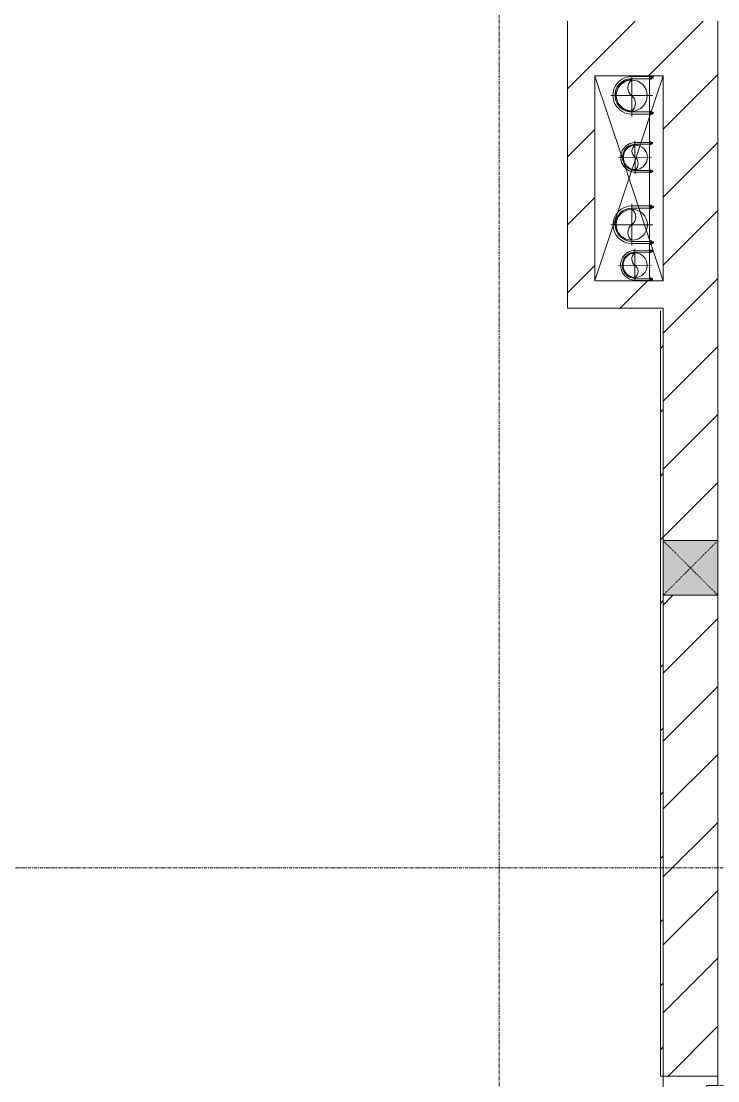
# Model space of a CAD drawing. Header units: millimetres. Extents: x 5359 to 218750, y -16347 to 109893.
# Drawn here: x 116502 to 119053, y 38458 to 42337 of the extents above; entities that cross this region are included whole.
import ezdxf

# ---------------------------------------------------------------- set-up
doc = ezdxf.new("R2010")
doc.units = ezdxf.units.MM
for name, pattern in [('Dash', [6, 3, -3]), ('Grid Line', [22.225, 12.7, -3.175, 3.175, -3.175]), ('IMPORT-CENTER _3_', [10.16, 6.35, -1.27, 1.27, -1.27]), ('NET VAN', [1.06, 0.53, -0.53])]:
    doc.linetypes.add(name, pattern=pattern)
for name, color, linetype, lineweight in [('0-1', 7, 'Continuous', 5), ('0-2', 9, 'Continuous', 9), ('A-DETL-GENF-2', 9, 'NET VAN', 9), ('A-DOOR', 31, 'Continuous', 9), ('A-DOOR-FRAM', 31, 'Continuous', 9), ('A-FLOR-1', 9, 'Continuous', 9), ('A-WALL', 113, 'Continuous', 9), ('A-WALL-3', 113, 'Continuous', 18), ('A-WALL-PATT-3', 111, 'Continuous', 9), ('G-IMPT', 8, 'Continuous', 9), ('G-IMPT-1', 8, 'IMPORT-CENTER _3_', 9), ('I-WALL-3', 2, 'Continuous', 18), ('M-EQPM', 50, 'Continuous', 9), ('S-COLS', 52, 'Continuous', 9), ('S-COLS-1', 253, 'Continuous', 5), ('S-COLS-4', 52, 'Continuous', 18), ('S-COLS-5', 52, 'Dash', 9), ('S-COLS-HDLN', 52, 'Dash', 9), ('S-GRID-1', 1, 'Grid Line', 9)]:
    doc.layers.add(name, color=color, linetype=linetype, lineweight=lineweight)
pattern_1 = [(45, (0, 0), (-124.4508, 124.4508), [])]

# ---------------------------------------------------------------- blocks, each defined once
blk = doc.blocks.new('NCV_TKTC_KET CAU_rvt-1-TKCS_MB ĐỊNH VỊ CỔNG-HÀNG RÀO')
at = {"layer": 'A-FLOR-1'}
blk.add_line((118602.6, 41386.9), (118602.6, 42136.9), dxfattribs=at)
blk = doc.blocks.new('TKTC_XREF_251221_MB TANG 1 - TKTC_XREF_260130_MB TANG 1_dwg_CUM U_DN100-V198-TKCS_MB ĐỊNH VỊ CỔNG-HÀNG RÀO')
at = {"layer": 'G-IMPT'}
blk.add_hatch(color=256, dxfattribs=at).paths.add_polyline_path([(0, -61), (0, -57), (14.8, -55.1), (28.5, -49.4), (40.3, -40.3), (49.4, -28.5), (55.1, -14.8), (57, 0), (55.1, 14.8), (49.4, 28.5), (40.3, 40.3), (28.5, 49.4), (14.8, 55.1), (0, 57), (0, 61), (15.8, 58.9), (30.5, 52.8), (43.1, 43.1), (52.8, 30.5), (58.9, 15.8), (61, 0), (58.9, -15.8), (52.8, -30.5), (43.1, -43.1), (30.5, -52.8), (15.8, -58.9)])
for p, q in [((-79.1, 66.6), (-79.1, 63.4)), ((-76.6, 66.6), (-76.6, 63.4)), ((-74.6, 66.6), (-74.6, 63.4)), ((-72.7, 69.3), (-72.7, 60.7)), ((-66.9, 67.9), (-71.7, 67.9)), ((-66.9, 62.1), (-71.7, 62.1)), ((-65, 69), (0, 69)), ((-79.1, -63.4), (-79.1, -66.6)), ((-76.6, -63.4), (-76.6, -66.6)), ((-74.6, -63.4), (-74.6, -66.6)), ((-72.7, -60.7), (-72.7, -69.3)), ((-66.9, -62.1), (-71.7, -62.1)), ((-66.9, -67.9), (-71.7, -67.9)), ((-66.9, -72.7), (-66.9, -70.8)), ((-65, -69), (0, -69))]:
    blk.add_line(p, q, dxfattribs=at)
at = {"layer": 'G-IMPT', "flags": 128}
for points in [[(-72.7, 67.6), (-78.1, 67.6), (-78.1, 62.4), (-72.7, 62.4)], [(-71.7, 59.2), (-66.9, 59.2), (-66.9, 70.8), (-71.7, 70.8)], [(-66.9, 70.8), (-66.9, 72.7), (-65, 72.7), (-65, 57.3), (-66.9, 57.3), (-66.9, 59.2)], [(-65, 61), (0, 61), (0, 57)], [(-72.7, -62.4), (-78.1, -62.4), (-78.1, -67.6), (-72.7, -67.6)], [(-71.7, -70.8), (-66.9, -70.8), (-66.9, -59.2), (-71.7, -59.2)], [(-66.9, -59.2), (-66.9, -57.3), (-65, -57.3), (-65, -72)], [(-65, -61), (0, -61), (0, -57)]]:
    blk.add_lwpolyline(points, dxfattribs=at)
at = {"layer": 'G-IMPT'}
for centre, radius, start, end in [((-78.1, 66.6), 0.96, 90, 180), ((-78.1, 63.4), 0.96, 180, 270), ((-71.1, 69.3), 1.56, 112.6199, 247.3801), ((-67.9, 65), 4.8, 143.1301, 216.8699), ((-71.1, 60.7), 1.56, 112.6199, 247.3801), ((0, 0), 69, 270, 90), ((0, 0), 61, 270, 90), ((0, 0), 57, 270, 90), ((-78.1, -63.4), 0.96, 90, 180), ((-78.1, -66.6), 0.96, 180, 270), ((-71.1, -60.7), 1.56, 112.6199, 247.3801), ((-67.9, -65), 4.8, 143.1301, 216.8699), ((-71.1, -69.3), 1.56, 112.6199, 247.3801)]:
    blk.add_arc(centre, radius, start, end, dxfattribs=at)
blk = doc.blocks.new('TKTC_XREF_251221_MB TANG 1 - TKTC_XREF_260130_MB TANG 1_dwg_$cc-V199-TKCS_MB ĐỊNH VỊ CỔNG-HÀNG RÀO')
at = {"layer": 'G-IMPT'}
blk.add_circle((0, 0), 0.5, dxfattribs=at)
for centre, radius, start, end in [((0, 0), 0.5, 90, 270), ((0.188, 0.25), 0.313, 126.8699, 233.1301), ((-0.188, -0.25), 0.313, 306.8699, 53.1301)]:
    blk.add_arc(centre, radius, start, end, dxfattribs=at)
at = {"layer": 'G-IMPT-1'}
for p, q in [((0, -0.628), (0, 0.673)), ((-0.673, 0), (0.673, 0))]:
    blk.add_line(p, q, dxfattribs=at)
blk = doc.blocks.new('TKTC_XREF_251221_MB TANG 1 - TKTC_XREF_260130_MB TANG 1_dwg_$cc-4202122-TKCS_MB ĐỊNH VỊ CỔNG-HÀNG RÀO')
at = {"layer": 'G-IMPT'}
blk.add_circle((0, 0), 0.5, dxfattribs=at)
for centre, radius, start, end in [((0, 0), 0.5, 90, 270), ((0.188, 0.25), 0.313, 126.8699, 233.1301), ((-0.188, -0.25), 0.313, 306.8699, 53.1301)]:
    blk.add_arc(centre, radius, start, end, dxfattribs=at)
at = {"layer": 'G-IMPT-1'}
for p, q in [((0, -0.673), (0, 0.673)), ((-0.673, 0), (0.673, 0))]:
    blk.add_line(p, q, dxfattribs=at)
blk = doc.blocks.new('TKTC_XREF_251221_MB TANG 1 - TKTC_XREF_260130_MB TANG 1_dwg_CUM U_DN100-4202112-TKCS_MB ĐỊNH VỊ CỔNG-HÀNG RÀO')
at = {"layer": 'G-IMPT'}
blk.add_hatch(color=256, dxfattribs=at).paths.add_polyline_path([(0, 61), (0, 57), (14.8, 55.1), (28.5, 49.4), (40.3, 40.3), (49.4, 28.5), (55.1, 14.8), (57, 0), (55.1, -14.8), (49.4, -28.5), (40.3, -40.3), (28.5, -49.4), (14.8, -55.1), (0, -57), (0, -61), (15.8, -58.9), (30.5, -52.8), (43.1, -43.1), (52.8, -30.5), (58.9, -15.8), (61, 0), (58.9, 15.8), (52.8, 30.5), (43.1, 43.1), (30.5, 52.8), (15.8, 58.9)])
for p, q in [((-79.1, 66.6), (-79.1, 63.4)), ((-76.6, 66.6), (-76.6, 63.4)), ((-74.6, 66.6), (-74.6, 63.4)), ((-72.7, 69.3), (-72.7, 60.7)), ((-66.9, 67.9), (-71.7, 67.9)), ((-66.9, 62.1), (-71.7, 62.1)), ((-65, 69), (0, 69)), ((-79.1, -63.4), (-79.1, -66.6)), ((-76.6, -63.4), (-76.6, -66.6)), ((-74.6, -63.4), (-74.6, -66.6)), ((-72.7, -60.7), (-72.7, -69.3)), ((-66.9, -62.1), (-71.7, -62.1)), ((-66.9, -67.9), (-71.7, -67.9)), ((-65, -69), (0, -69))]:
    blk.add_line(p, q, dxfattribs=at)
at = {"layer": 'G-IMPT', "flags": 128}
for points in [[(-72.7, 67.6), (-78.1, 67.6), (-78.1, 62.4), (-72.7, 62.4)], [(-71.7, 59.2), (-66.9, 59.2), (-66.9, 70.8), (-71.7, 70.8)], [(-66.9, 70.8), (-66.9, 72.7), (-65, 72.7), (-65, 57.3), (-66.9, 57.3), (-66.9, 59.2)], [(-65, 61), (0, 61), (0, 57)], [(-72.7, -62.4), (-78.1, -62.4), (-78.1, -67.6), (-72.7, -67.6)], [(-71.7, -70.8), (-66.9, -70.8), (-66.9, -59.2), (-71.7, -59.2)], [(-66.9, -59.2), (-66.9, -57.3), (-65, -57.3), (-65, -72.7), (-66.9, -72.7), (-66.9, -70.8)], [(-65, -61), (0, -61), (0, -57)]]:
    blk.add_lwpolyline(points, dxfattribs=at)
at = {"layer": 'G-IMPT'}
for centre, radius, start, end in [((-78.1, 66.6), 0.96, 90, 180), ((-78.1, 63.4), 0.96, 180, 270), ((-71.1, 69.3), 1.56, 112.6199, 247.3801), ((-67.9, 65), 4.8, 143.1301, 216.8699), ((-71.1, 60.7), 1.56, 112.6199, 247.3801), ((0, 0), 69, 270, 90), ((0, 0), 61, 270, 90), ((0, 0), 57, 270, 90), ((-78.1, -63.4), 0.96, 90, 180), ((-78.1, -66.6), 0.96, 180, 270), ((-71.1, -60.7), 1.56, 112.6199, 247.3801), ((-67.9, -65), 4.8, 143.1301, 216.8699), ((-71.1, -69.3), 1.56, 112.6199, 247.3801)]:
    blk.add_arc(centre, radius, start, end, dxfattribs=at)
blk = doc.blocks.new('TKTC_XREF_251221_MB TANG 1 - TKTC_XREF_260130_MB TANG 1_dwg_CUM U_DN100-V200-TKCS_MB ĐỊNH VỊ CỔNG-HÀNG RÀO')
at = {"layer": 'G-IMPT'}
blk.add_hatch(color=256, dxfattribs=at).paths.add_polyline_path([(0, 61), (0, 57), (14.8, 55.1), (28.5, 49.4), (40.3, 40.3), (49.4, 28.5), (55.1, 14.8), (57, 0), (55.1, -14.8), (49.4, -28.5), (40.3, -40.3), (28.5, -49.4), (14.8, -55.1), (0, -57), (0, -61), (15.8, -58.9), (30.5, -52.8), (43.1, -43.1), (52.8, -30.5), (58.9, -15.8), (61, 0), (58.9, 15.8), (52.8, 30.5), (43.1, 43.1), (30.5, 52.8), (15.8, 58.9)])
for p, q in [((-79.1, 66.6), (-79.1, 63.4)), ((-76.6, 66.6), (-76.6, 63.4)), ((-74.6, 66.6), (-74.6, 63.4)), ((-72.7, 69.3), (-72.7, 60.7)), ((-66.9, 67.9), (-71.7, 67.9)), ((-66.9, 62.1), (-71.7, 62.1)), ((-65, 69), (0, 69)), ((-79.1, -63.4), (-79.1, -66.6)), ((-76.6, -63.4), (-76.6, -66.6)), ((-74.6, -63.4), (-74.6, -66.6)), ((-72.7, -60.7), (-72.7, -69.3)), ((-66.9, -62.1), (-71.7, -62.1)), ((-66.9, -67.9), (-71.7, -67.9)), ((-65, -69), (0, -69))]:
    blk.add_line(p, q, dxfattribs=at)
at = {"layer": 'G-IMPT', "flags": 128}
for points in [[(-72.7, 67.6), (-78.1, 67.6), (-78.1, 62.4), (-72.7, 62.4)], [(-71.7, 59.2), (-66.9, 59.2), (-66.9, 70.8), (-71.7, 70.8)], [(-66.9, 70.8), (-66.9, 72.7), (-65, 72.7), (-65, 57.3), (-66.9, 57.3), (-66.9, 59.2)], [(-65, 61), (0, 61), (0, 57)], [(-72.7, -62.4), (-78.1, -62.4), (-78.1, -67.6), (-72.7, -67.6)], [(-71.7, -70.8), (-66.9, -70.8), (-66.9, -59.2), (-71.7, -59.2)], [(-66.9, -59.2), (-66.9, -57.3), (-65, -57.3), (-65, -71.5)], [(-65, -61), (0, -61), (0, -57)]]:
    blk.add_lwpolyline(points, dxfattribs=at)
at = {"layer": 'G-IMPT'}
for centre, radius, start, end in [((-78.1, 66.6), 0.96, 90, 180), ((-78.1, 63.4), 0.96, 180, 270), ((-71.1, 69.3), 1.56, 112.6199, 247.3801), ((-67.9, 65), 4.8, 143.1301, 216.8699), ((-71.1, 60.7), 1.56, 112.6199, 247.3801), ((0, 0), 69, 270, 90), ((0, 0), 61, 270, 90), ((0, 0), 57, 270, 90), ((-78.1, -63.4), 0.96, 90, 180), ((-78.1, -66.6), 0.96, 180, 270), ((-71.1, -60.7), 1.56, 112.6199, 247.3801), ((-67.9, -65), 4.8, 143.1301, 216.8699), ((-71.1, -69.3), 1.56, 112.6199, 247.3801)]:
    blk.add_arc(centre, radius, start, end, dxfattribs=at)
blk = doc.blocks.new('TKTC_XREF_251221_MB TANG 1 - TKTC_XREF_260130_MB TANG 1_dwg_$cc-V201-TKCS_MB ĐỊNH VỊ CỔNG-HÀNG RÀO')
at = {"layer": 'G-IMPT'}
blk.add_circle((0, 0), 0.5, dxfattribs=at)
for centre, radius, start, end in [((0, 0), 0.5, 90, 270), ((0.188, 0.25), 0.313, 126.8699, 233.1301), ((-0.188, -0.25), 0.313, 306.8699, 53.1301)]:
    blk.add_arc(centre, radius, start, end, dxfattribs=at)
at = {"layer": 'G-IMPT-1'}
for p, q in [((0, -0.673), (0, 0.635)), ((-0.673, 0), (0.673, 0))]:
    blk.add_line(p, q, dxfattribs=at)
blk = doc.blocks.new('TKTC_XREF_251221_MB TANG 1 - TKTC_XREF_260130_MB TANG 1_dwg_CUM U_DN100-4202115-TKCS_MB ĐỊNH VỊ CỔNG-HÀNG RÀO')
at = {"layer": 'G-IMPT'}
blk.add_hatch(color=256, dxfattribs=at).paths.add_polyline_path([(0, -61), (0, -57), (14.8, -55.1), (28.5, -49.4), (40.3, -40.3), (49.4, -28.5), (55.1, -14.8), (57, 0), (55.1, 14.8), (49.4, 28.5), (40.3, 40.3), (28.5, 49.4), (14.8, 55.1), (0, 57), (0, 61), (15.8, 58.9), (37.7, 47.3), (43.1, 43.1), (52.8, 30.5), (58.9, 15.8), (61, 0), (58.9, -15.8), (52.8, -30.5), (43.1, -43.1), (30.5, -52.8), (15.8, -58.9)])
for p, q in [((-79.1, 66.6), (-79.1, 63.4)), ((-76.6, 66.6), (-76.6, 63.4)), ((-74.6, 66.6), (-74.6, 63.4)), ((-72.7, 69.3), (-72.7, 60.7)), ((-66.9, 67.9), (-71.7, 67.9)), ((-66.9, 62.1), (-71.7, 62.1)), ((-65, 69), (0, 69)), ((-79.1, -63.4), (-79.1, -66.6)), ((-76.6, -63.4), (-76.6, -66.6)), ((-74.6, -63.4), (-74.6, -66.6)), ((-72.7, -60.7), (-72.7, -69.3)), ((-66.9, -62.1), (-71.7, -62.1)), ((-66.9, -67.9), (-71.7, -67.9)), ((-65, -69), (0, -69))]:
    blk.add_line(p, q, dxfattribs=at)
at = {"layer": 'G-IMPT', "flags": 128}
for points in [[(-72.7, 67.6), (-78.1, 67.6), (-78.1, 62.4), (-72.7, 62.4)], [(-71.7, 59.2), (-66.9, 59.2), (-66.9, 70.8), (-71.7, 70.8)], [(-66.9, 70.8), (-66.9, 72.7), (-65, 72.7), (-65, 57.3), (-66.9, 57.3), (-66.9, 59.2)], [(-65, 61), (0, 61), (0, 57)], [(-72.7, -62.4), (-78.1, -62.4), (-78.1, -67.6), (-72.7, -67.6)], [(-71.7, -70.8), (-66.9, -70.8), (-66.9, -59.2), (-71.7, -59.2)], [(-66.9, -59.2), (-66.9, -57.3), (-65, -57.3), (-65, -72.7), (-66.9, -72.7), (-66.9, -70.8)], [(-65, -61), (0, -61), (0, -57)]]:
    blk.add_lwpolyline(points, dxfattribs=at)
at = {"layer": 'G-IMPT'}
for centre, radius, start, end in [((-78.1, 66.6), 0.96, 90, 180), ((-78.1, 63.4), 0.96, 180, 270), ((-71.1, 69.3), 1.56, 112.6199, 247.3801), ((-67.9, 65), 4.8, 143.1301, 216.8699), ((-71.1, 60.7), 1.56, 112.6199, 247.3801), ((0, 0), 69, 270, 90), ((0, 0), 61, 270, 90), ((0, 0), 57, 270, 90), ((-78.1, -63.4), 0.96, 90, 180), ((-78.1, -66.6), 0.96, 180, 270), ((-71.1, -60.7), 1.56, 112.6199, 247.3801), ((-67.9, -65), 4.8, 143.1301, 216.8699), ((-71.1, -69.3), 1.56, 112.6199, 247.3801)]:
    blk.add_arc(centre, radius, start, end, dxfattribs=at)
blk = doc.blocks.new('TKTC_XREF_251221_MB TANG 1 - TKTC_XREF_260130_MB TANG 1_dwg_$cc-4202118-TKCS_MB ĐỊNH VỊ CỔNG-HÀNG RÀO')
at = {"layer": 'G-IMPT'}
blk.add_circle((0, 0), 0.5, dxfattribs=at)
for centre, radius, start, end in [((0, 0), 0.5, 90, 270), ((0.188, 0.25), 0.313, 126.8699, 233.1301), ((-0.188, -0.25), 0.313, 306.8699, 53.1301)]:
    blk.add_arc(centre, radius, start, end, dxfattribs=at)
at = {"layer": 'G-IMPT-1'}
for p, q in [((0, -0.673), (0, 0.673)), ((-0.673, 0), (0.673, 0))]:
    blk.add_line(p, q, dxfattribs=at)
blk = doc.blocks.new('TKTC_XREF_251221_MB TANG 1 - TKTC_XREF_260130_MB TANG 1_dwg-4202109-TKCS_MB ĐỊNH VỊ CỔNG-HÀNG RÀO')
at = {"layer": 'G-IMPT'}
for p, q in [((-84349.1, -359959.7), (-84349.1, -359209.7)), ((-84299.3, -359209.5), (-84299.3, -359959.7))]:
    blk.add_line(p, q, dxfattribs=at)
for name, p, xscale, yscale, zscale, rotation in [('TKTC_XREF_251221_MB TANG 1 - TKTC_XREF_260130_MB TANG 1_dwg_$cc-V201-TKCS_MB ĐỊNH VỊ CỔNG-HÀNG RÀO', (-84414.4, -359281.9), 113.7150000000091, 113.7150000000091, 113.7150000000091, 359.9990086636432), ('TKTC_XREF_251221_MB TANG 1 - TKTC_XREF_260130_MB TANG 1_dwg_CUM U_DN100-V200-TKCS_MB ĐỊNH VỊ CỔNG-HÀNG RÀO', (-84414.4, -359281), 0.9975000000000005, 0.9975000000000005, 0.9975000000000005, 180.000991338195), ('TKTC_XREF_251221_MB TANG 1 - TKTC_XREF_260130_MB TANG 1_dwg_$cc-4202118-TKCS_MB ĐỊNH VỊ CỔNG-HÀNG RÀO', (-84402.1, -359508.1), 90.00000000005107, 90.00000000005107, 90.00000000005107, 0.3740267799372842), ('TKTC_XREF_251221_MB TANG 1 - TKTC_XREF_260130_MB TANG 1_dwg_CUM U_DN100-4202112-TKCS_MB ĐỊNH VỊ CỔNG-HÀNG RÀO', (-84413.9, -359754.8), 0.9974999999999965, 0.9974999999999965, 0.9974999999999965, 180.0009913385626), ('TKTC_XREF_251221_MB TANG 1 - TKTC_XREF_260130_MB TANG 1_dwg_$cc-V199-TKCS_MB ĐỊNH VỊ CỔNG-HÀNG RÀO', (-84402.7, -359903.2), 90.00000000005107, 90.00000000005107, 90.00000000005107, 0.3740267799372842)]:
    blk.add_blockref(name, p, dxfattribs=dict(xscale=xscale, yscale=yscale, zscale=zscale, rotation=rotation))
at = {"extrusion": (0, 0, -1)}
for name, p, xscale, yscale, zscale, rotation in [('TKTC_XREF_251221_MB TANG 1 - TKTC_XREF_260130_MB TANG 1_dwg_CUM U_DN100-4202115-TKCS_MB ĐỊNH VỊ CỔNG-HÀNG RÀO', (84400.2, -359508.1), 0.7894736842105242, 0.7894736842105242, -0.7894736842105242, 359.6259732184666), ('TKTC_XREF_251221_MB TANG 1 - TKTC_XREF_260130_MB TANG 1_dwg_$cc-4202122-TKCS_MB ĐỊNH VỊ CỔNG-HÀNG RÀO', (84413.9, -359754.8), 113.7150000000092, 113.7150000000092, -113.7150000000092, 179.9990086636432), ('TKTC_XREF_251221_MB TANG 1 - TKTC_XREF_260130_MB TANG 1_dwg_CUM U_DN100-V198-TKCS_MB ĐỊNH VỊ CỔNG-HÀNG RÀO', (84400.8, -359903.2), 0.7894736842105242, 0.7894736842105242, -0.7894736842105242, 359.6259732184666)]:
    blk.add_blockref(name, p, dxfattribs=dict(at, xscale=xscale, yscale=yscale, zscale=zscale, rotation=rotation))
blk = doc.blocks.new('TKTC_XREF_251221_MB TANG 1 - TKTC_XREF_251221_MB TANG 1-2038492-TKCS_MB ĐỊNH VỊ CỔNG-HÀNG RÀO')
blk.add_blockref('TKTC_XREF_251221_MB TANG 1 - TKTC_XREF_260130_MB TANG 1_dwg-4202109-TKCS_MB ĐỊNH VỊ CỔNG-HÀNG RÀO', (169499.1, 384109.7))
blk = doc.blocks.new('FD_05 - FD_05-1000x2200mm-835434-TKCS_MB ĐỊNH VỊ CỔNG-HÀNG RÀO')
at = {"layer": 'A-DETL-GENF-2'}
for p, q in [((470, 100), (470, 1120)), ((470, 1120), (510, 1120)), ((510, 1120), (510, 100)), ((510, 100), (470, 100))]:
    blk.add_line(p, q, dxfattribs=at)
blk.add_arc((510, 100), 1020, 92.2475, 180, dxfattribs=at)
at = {"layer": 'A-DOOR-FRAM'}
for p, q in [((-510, 100), (-545, 100)), ((-545, 100), (-545, -100)), ((-510, 60), (-510, 100)), ((545, 100), (510, 100)), ((510, 100), (510, 60)), ((545, -100), (545, 100)), ((-500, 60), (-510, 60)), ((-500, -100), (-500, 60)), ((510, 60), (500, 60)), ((500, 60), (500, -100)), ((-545, -100), (-500, -100)), ((500, -100), (545, -100))]:
    blk.add_line(p, q, dxfattribs=at)
blk = doc.blocks.new('G1_SOF - BO TRU - 200x200-3051103-TKCS_MB ĐỊNH VỊ CỔNG-HÀNG RÀO')
at = {"layer": 'S-COLS-HDLN'}
for p, q in [((-100, -100), (100, 100)), ((100, -100), (-100, 100))]:
    blk.add_line(p, q, dxfattribs=at)

msp = doc.modelspace()

# ---------------------------------------------------------------- hatches: boundary and pattern name
at = {"layer": 'A-WALL-PATT-3'}
h = msp.add_hatch(dxfattribs=at)
h.set_pattern_fill('FP_1', color=256, style=0, pattern_type=2)
h.set_pattern_definition(pattern_1)
h.paths.add_polyline_path([(118534.3, 42136.9), (119052.5, 42136.9), (119052.5, 42336.9), (118502.5, 42336.9), (118502.5, 42136.9)])
h = msp.add_hatch(dxfattribs=at)
h.set_pattern_fill('FP_1', color=256, style=0, pattern_type=2)
h.set_pattern_definition(pattern_1)
h.paths.add_polyline_path([(118502.5, 41386.9), (118602.5, 41386.9), (118602.5, 42136.9), (118502.5, 42136.9), (118502.5, 41841.5)])
h = msp.add_hatch(dxfattribs=at)
h.set_pattern_fill('FP_1', color=256, style=0, pattern_type=2)
h.set_pattern_definition(pattern_1)
h.paths.add_polyline_path([(119052.5, 41286.9), (119052.5, 42136.9), (118852.5, 42136.9), (118852.5, 41286.9)])
h = msp.add_hatch(dxfattribs=at)
h.set_pattern_fill('FP_1', color=256, style=0, pattern_type=2)
h.set_pattern_definition(pattern_1)
h.paths.add_polyline_path([(118534.3, 41286.9), (118852.5, 41286.9), (118852.5, 41386.9), (118502.5, 41386.9), (118502.5, 41286.9)])
h = msp.add_hatch(dxfattribs=at)
h.set_pattern_fill('FP_32', color=256, style=0, pattern_type=2)
h.set_pattern_definition([(45, (0, 0), (-116.67262, 116.67262), [])])
h.paths.add_polyline_path([(118842.5, 37037.4), (118852.5, 37037.4), (118852.5, 37385.3), (118842.5, 37383.1)])
h.paths.add_polyline_path([(118842.5, 38475.3), (118852.5, 38475.3), (118852.5, 41286.9), (118842.5, 41286.9), (118842.5, 38882.8)])
h = msp.add_hatch(dxfattribs=at)
h.set_pattern_fill('FP_1', color=256, style=0, pattern_type=2)
h.set_pattern_definition(pattern_1)
h.paths.add_polyline_path([(119012.5, 37237.4), (119052.5, 37237.4), (119052.5, 37385.3), (118852.5, 37385.3), (118852.5, 37237.4)])
h.paths.add_polyline_path([(119052.5, 38475.3), (119052.5, 40235.3), (118852.5, 40235.3), (118852.5, 38475.3), (119012.5, 38475.3)])
h.paths.add_polyline_path([(119052.5, 40435.3), (119052.5, 41286.9), (118852.5, 41286.9), (118852.5, 40435.3)])
at = {"layer": 'S-COLS-1'}
msp.add_hatch(color=256, dxfattribs=at).paths.add_polyline_path([(118852.5, 40235.3), (119052.5, 40235.3), (119052.5, 40435.3), (118852.5, 40435.3)])

# ---------------------------------------------------------------- linework, layer by layer
at = {"layer": '0-2'}
for p, q in [((118704.3, 41831.1), (118602.5, 42136.1)), ((118738.5, 41795.2), (118852.6, 42136.9)), ((118710, 41814.2), (118704.3, 41831.1)), ((118602.6, 41388), (118737.7, 41792.6)), ((118852.6, 41387), (118710, 41814.2)), ((118737.7, 41792.6), (118738.5, 41795.2))]:
    msp.add_line(p, q, dxfattribs=at)
at = {"layer": 'A-WALL'}
for p, q in [((118852.5, 41286.9), (118852.5, 40435.3)), ((118852.5, 40435.3), (119052.5, 40435.3)), ((118852.5, 40235.3), (118852.5, 38475.3)), ((119052.5, 40235.3), (118852.5, 40235.3))]:
    msp.add_line(p, q, dxfattribs=at)
at = {"layer": 'A-WALL-3'}
for p, q in [((118502.5, 42336.9), (118502.5, 41286.9)), ((119052.5, 40435.3), (119052.5, 42336.9)), ((118602.5, 41386.9), (118602.5, 42136.9)), ((118602.5, 42136.9), (118852.5, 42136.9)), ((118852.5, 42136.9), (118852.5, 41386.9)), ((118852.5, 41386.9), (118602.5, 41386.9)), ((118502.5, 41286.9), (118842.5, 41286.9)), ((119052.5, 38475.3), (119052.5, 40235.3))]:
    msp.add_line(p, q, dxfattribs=at)
at = {"layer": 'I-WALL-3'}
for p, q in [((118852.5, 41286.9), (118842.5, 41286.9)), ((118842.5, 41276.9), (118842.5, 38475.3)), ((118852.5, 40235.3), (118852.5, 40435.3)), ((118842.5, 38475.3), (118852.5, 38475.3))]:
    msp.add_line(p, q, dxfattribs=at)
at = {"layer": 'S-COLS'}
for p, q in [((119052.5, 40435.3), (118852.5, 40435.3)), ((118852.5, 40235.3), (119052.5, 40235.3))]:
    msp.add_line(p, q, dxfattribs=at)
at = {"layer": 'S-COLS-4'}
for p, q in [((118852.5, 40435.3), (118852.5, 40235.3)), ((119052.5, 40235.3), (119052.5, 40435.3))]:
    msp.add_line(p, q, dxfattribs=at)
at = {"layer": 'S-GRID-1'}
for p, q in [((118252.6, 13102.5), (118252.6, 80482.7)), ((135474.6, 39236.9), (24837.1, 39236.9))]:
    msp.add_line(p, q, dxfattribs=at)

# ---------------------------------------------------------------- block references
at = {"layer": '0-1'}
msp.add_blockref('NCV_TKTC_KET CAU_rvt-1-TKCS_MB ĐỊNH VỊ CỔNG-HÀNG RÀO', (0, 0), dxfattribs=at)
at = {"layer": 'A-DOOR', "rotation": 270.0000000000001}
msp.add_blockref('FD_05 - FD_05-1000x2200mm-835434-TKCS_MB ĐỊNH VỊ CỔNG-HÀNG RÀO', (118952.5, 37930.3), dxfattribs=at)
at = {"layer": 'M-EQPM'}
msp.add_blockref('TKTC_XREF_251221_MB TANG 1 - TKTC_XREF_251221_MB TANG 1-2038492-TKCS_MB ĐỊNH VỊ CỔNG-HÀNG RÀO', (33652.6, 17236.9), dxfattribs=at)
at = {"layer": 'S-COLS-5', "rotation": 180}
msp.add_blockref('G1_SOF - BO TRU - 200x200-3051103-TKCS_MB ĐỊNH VỊ CỔNG-HÀNG RÀO', (118952.5, 40335.3), dxfattribs=at)

doc.saveas('drawing.dxf')
